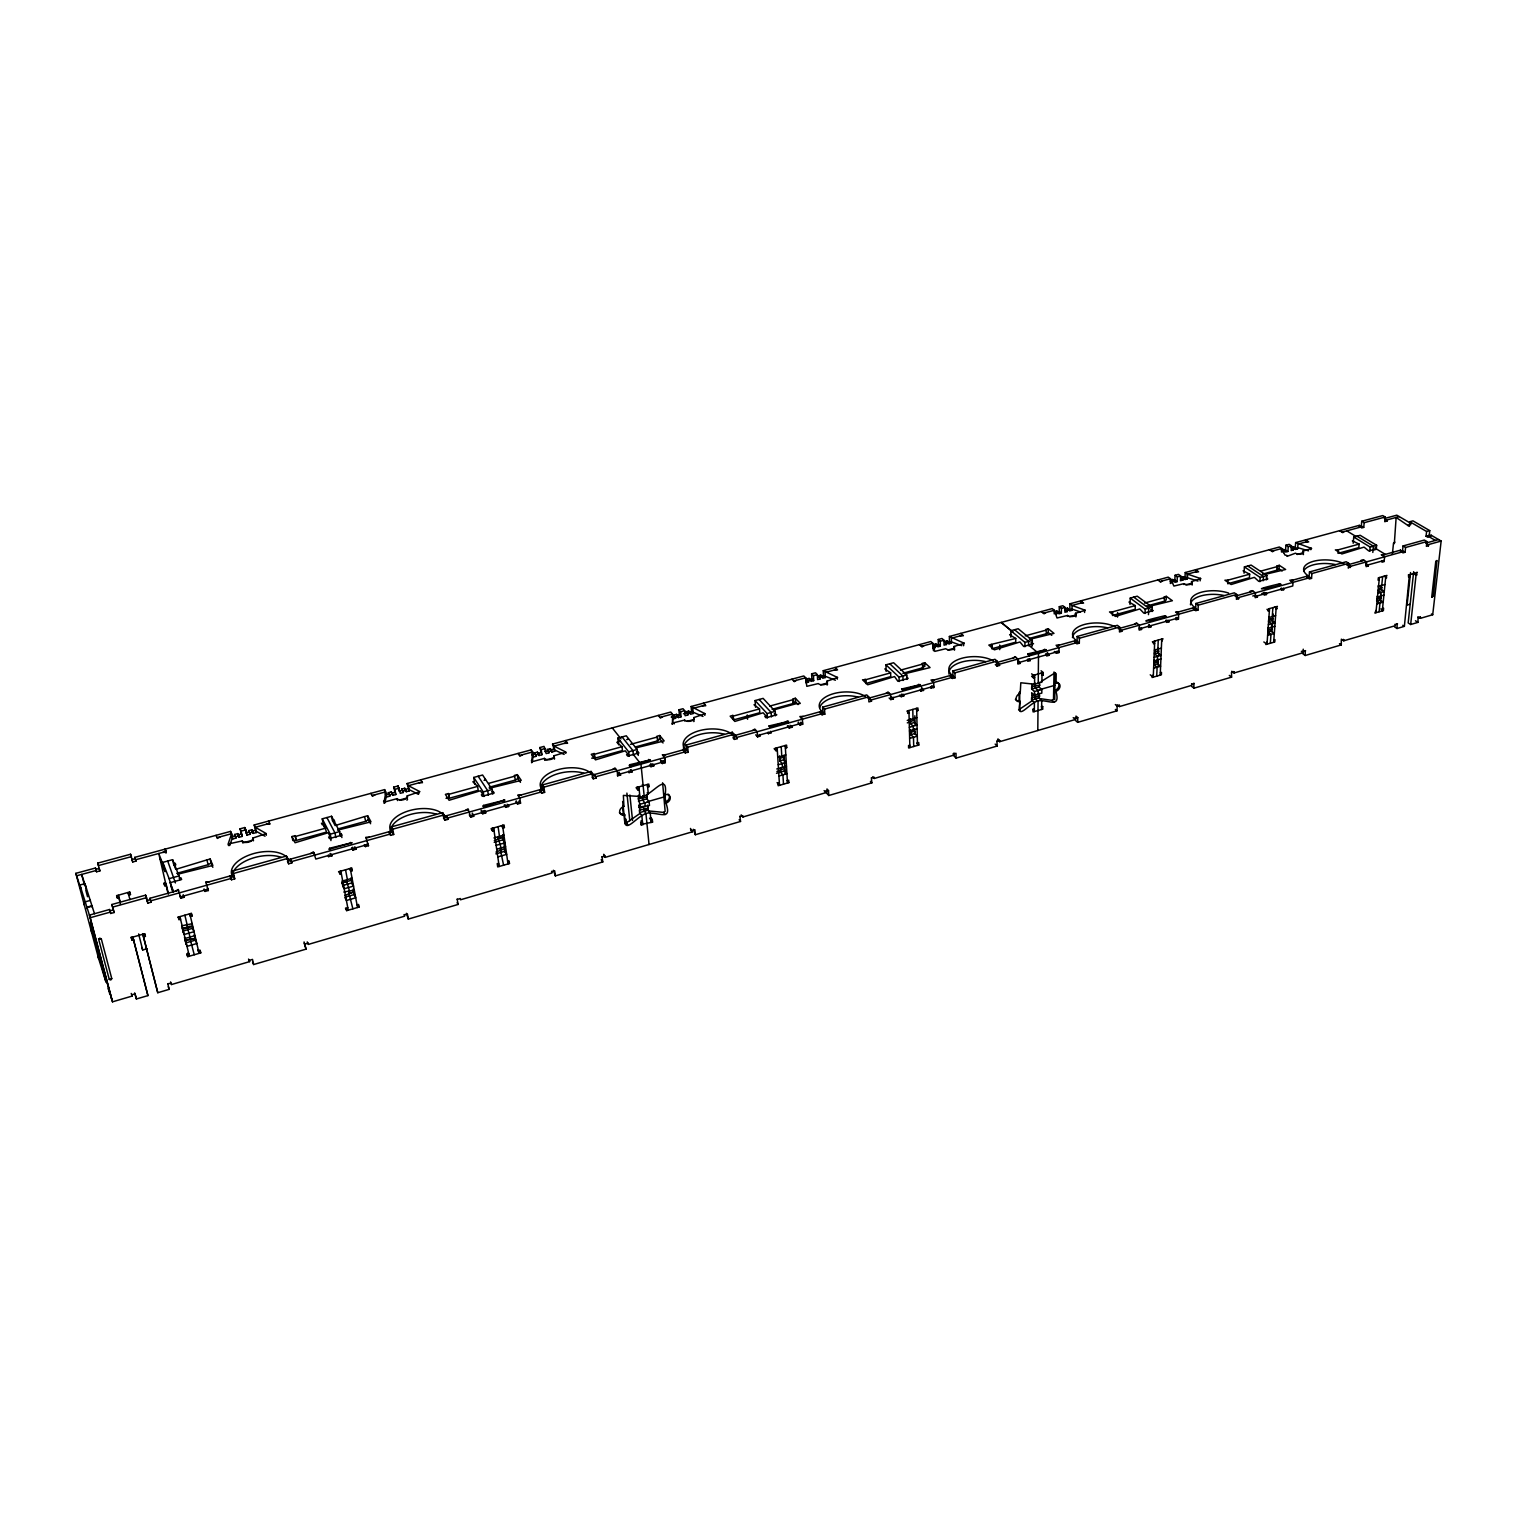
<?xml version="1.0" encoding="UTF-8"?>
<svg xmlns="http://www.w3.org/2000/svg" width="1517" height="1517" viewBox="0 0 1517 1517"><rect width="100%" height="100%" fill="white"/><g stroke="black" fill="none" stroke-linecap="round" stroke-linejoin="round"><path stroke-width="1.5" d="M1010.853 637.197L1010.872 630.731L1018.191 628.74L1032.318 640.383L1032.281 644.706M1010.853 634.409L1009.639 634.732L1015.745 638.467L1015.745 642.165L992.023 648.707L991.322 644.403L988.837 645.085L994.393 649.826L1019.974 641.975L1023.691 646.451L1033.513 643.739L1030.858 642.886M1018.21 660.293L1020.353 663.365L1017.869 664.048L1017.888 659.061L1015.044 656.652L1013.261 657.942M1020.164 701.537L1019.121 700.607L1019.14 692.473L1020.201 693.402A4.722 3.527 -48.4 0 0 1016.087 698.635A4.722 3.527 -48.4 0 0 1020.164 701.537C1016.352 720.803 1025.947 707.301 1034.404 702.504C1043.544 695.62 1061.653 711.852 1055.946 691.278A4.684 3.47 -49.2 0 0 1060.042 686.063A4.684 3.47 -49.2 0 0 1056.06 683.162L1054.979 682.271A4.684 3.47 -49.2 0 1 1058.961 685.153A4.684 3.47 -49.2 0 1 1054.865 690.368L1055.946 691.278M1019.671 710.62L1019.746 691.999M1024.923 646.754L1024.942 642.412L1010.872 630.731M1029.721 658.89L1030.252 660.597L1027.786 661.279L1027.426 659.743M1028.602 645.73L1028.64 641.388L1014.532 629.726M1029.209 655.951L1027.824 653.941L1029.209 654.718L1046.161 649.617L1028.128 653.808M1034.329 711.606L1034.404 702.504L1031.579 700.058L1031.598 697.63L1039.6 696.132L1038.917 693.098M1032.3 698.237L1031.636 692.757L1034.48 695.222L1034.499 691.543L1031.655 689.097L1031.674 686.651L1039.714 685.172L1039.031 682.138M1032.053 646.261L1032.091 642.563M1032.394 687.258L1031.693 684.224M1042.501 706.391L1042.843 709.122L1033.115 711.928L1032.774 709.197M1032.489 675.634L1034.632 677.454L1033.399 677.796L1033.418 675.33L1031.636 673.813M1020.201 693.402L1020.808 682.764L1034.575 684.224L1034.651 675.008M1039.6 696.132L1035.239 696.568L1035.22 698.996L1038.064 701.461L1037.799 730.53M1038.14 694.16L1038.178 690.5L1035.315 688.054L1035.352 683.181M1038.235 683.181L1038.519 653.315L1028.602 645.085M1041.629 709.482L1041.724 700.399L1038.861 697.953L1038.898 695.526M1032.318 695.81L1041.8 693.117L1041.838 689.458L1038.974 687.011L1039.714 685.172M1042.008 672.941L1041.914 682.138L1032.413 684.831M1041.629 675.065L1043.203 675.027L1043.222 672.562L1041.079 670.761M1029.455 638.392L1046.502 633.689L1045.839 629.422L1048.247 628.759L1053.974 633.385L1029.455 639.378M1047.337 652.575L1049.138 655.306L1046.673 655.989L1045.611 653.865M1051.774 635.339L1048.209 632.456L1048.247 628.759M1054.258 613.93L1054.296 610.27L1052.191 608.601L949.377 636.476L949.452 641.388L951.443 643.151L948.978 643.815L946.968 640.838L944.503 641.501L946.513 644.497L944.048 645.161L943.972 640.25L941.981 638.486L938.264 639.491L938.359 644.422L940.331 646.166L937.866 646.849L935.856 643.853L933.391 644.535L935.382 647.531L932.898 648.195L932.803 643.265L930.831 641.52L823.257 670.685L823.484 675.672L825.343 677.511L822.764 678.213L820.849 675.122L818.27 675.823L820.166 678.914L817.587 679.616L817.341 674.629L815.501 672.789L811.614 673.851L811.879 678.82L813.7 680.678L811.102 681.38L809.206 678.289L806.627 678.99L808.523 682.1L805.925 682.802L805.641 677.796L803.82 675.956L691.126 706.505L691.562 711.568L693.231 713.502L690.538 714.242L688.737 711.037L686.044 711.776L687.827 714.981L685.115 715.721L684.679 710.658L682.991 708.723L678.914 709.823L679.369 714.867L681.038 716.82L678.327 717.56L676.544 714.355L673.832 715.095L675.596 718.299L672.884 719.058L672.41 713.995L670.761 712.042L552.548 744.088L554.691 751.256L551.847 752.034L550.197 748.696L547.353 749.474L549.002 752.792L546.158 753.57L544.034 746.402L539.749 747.559L541.891 754.745L539.047 755.523L537.397 752.167L534.534 752.944L536.184 756.3L533.32 757.078L531.178 749.872L407.087 783.53L409.249 790.888L406.253 791.703L404.755 788.233L401.777 789.049L403.275 792.519L400.279 793.315L398.118 785.958L393.643 787.171L395.804 794.548L392.808 795.363L391.31 791.893L388.314 792.708L389.793 796.178L386.797 796.994L384.635 789.617L254.173 824.983L256.354 832.549L253.225 833.402L251.879 829.78L248.731 830.633L250.077 834.255L246.93 835.108L244.749 827.542L240.027 828.832L242.208 836.398L239.06 837.251L237.733 833.629L234.585 834.483L235.912 838.124L232.746 838.977L230.565 831.392L134.804 857.352L135.127 858.679L131.865 859.57L132.756 861.959L136.018 861.068L135.696 859.741L166.017 851.511L165.106 849.141L166.036 853.123M1054.031 671.955L1053.5 699.394L1051.945 700.361L1039.581 698.56M1054.732 699.697L1055.111 672.865L1056.192 673.757L1056.06 683.162M1071.969 610.308L1069.845 608.639L1069.921 603.804L1072.064 605.454L1071.969 610.308L1069.618 610.953L1067.513 608.07L1065.143 608.715L1067.247 611.598L1064.896 612.242L1064.972 607.388L1062.848 605.719L1059.302 606.686L1061.426 608.355L1061.35 613.209L1058.98 613.854L1056.875 610.972L1054.505 611.616L1056.609 614.499L1054.486 612.811M1056.875 610.972L1056.856 612.185L1059.226 611.541L1061.35 613.209M1059.264 645.142L1056.097 645.237L1058.999 647.607L1058.923 652.575L1056.477 653.258L1056.135 651.722M1059.226 611.541L1059.302 606.686M1067.513 616.376L1067.532 615.466A4.627 2.162 0.6 0 0 1073.884 616.243A4.627 2.162 0.6 0 0 1075.458 613.304L1085.243 610.289L1072.064 605.454L1082.854 602.533M1067.494 609.284L1067.513 608.07M1075.041 642.374L1074.7 640.857L1076.88 643.853L1079.308 643.17L1079.402 638.221L1077.184 636.457L1117.365 625.307L1119.622 627.033L1119.47 631.963L1121.859 631.3L1119.641 628.341M1075.875 616.907A4.627 2.162 0.6 0 0 1075.42 615.125L1075.458 613.304M997.598 739.803L999.665 741.699L1075.382 719.494L1075.041 718.015M1075.591 717.351L1075.534 720.518L1077.677 722.357L1117.024 710.809L1117.157 706.069L1115.336 704.571M1079.308 643.17L1077.089 641.407L1077.184 636.457M1077.677 722.357L1077.772 717.617L1075.97 716.081M1084.598 612.47L1084.655 609.72M1150.569 609.796L1153.261 610.592L1143.875 613.19L1139.798 608.943L1115.412 616.433L1109.515 611.939L1112.606 611.844L1112.511 615.504L1135.19 609.265L1135.304 605.605L1128.951 602.059M1117.517 617.097L1117.669 612.527M1191.547 683.883L1191.869 685.343L1119.47 706.581L1119.148 705.083M1130.032 604.468L1130.241 598.096L1137.238 596.181L1152.237 607.255L1152.067 611.522M1141.239 627.943L1141.561 629.441L1139.191 630.105L1139.381 625.194L1136.347 622.899L1134.735 624.132M1145.032 613.475L1145.183 609.189L1130.241 598.096M1148.464 614.632L1148.71 608.222L1133.73 597.148M1149.146 624.776L1151.024 626.805L1148.672 627.469L1148.331 625.952M1154.721 641.046L1153.261 677.151L1150.246 674.8M1156.731 676.146L1157.111 667.177L1154.096 664.844L1154.19 662.436L1158.438 662.019L1154.19 662.436M1157.414 659.971L1157.566 656.349L1154.532 654.036L1154.646 651.627L1158.893 651.21L1158.135 650.641L1158.04 653.031L1161.055 655.363L1154.058 657.354M1154.949 663.024L1154.285 660.047M1155.385 652.215L1154.74 649.238M1157.869 649.124L1158.248 640.06M1153.622 668.182L1160.6 666.172L1157.585 663.839L1157.68 661.45M1158.248 666.532L1157.774 659.042M1158.723 655.382L1158.229 648.233M1160.221 675.122L1161.757 639.055M1146.662 606.098L1164.601 601.149L1163.994 596.958L1166.308 596.333L1172.376 600.713L1149.052 606.383M1166.308 596.333L1166.156 599.973L1164.601 601.149M1165.758 617.116L1164.639 615.807C1117.346 626.919 1175.694 617.021 1164.639 615.807M1168.735 620.244L1169.057 621.761L1166.725 622.406L1165.625 620.339M1170.328 582.319L1170.498 578.717L1168.261 577.143L1069.921 603.804M1177.078 581.656L1174.822 582.281L1174.879 581.087L1172.603 581.694L1170.366 580.12L1172.641 579.494L1172.584 580.689L1174.841 580.082L1177.078 581.656L1177.306 576.877L1175.068 575.284L1174.841 580.082M672.467 724.102L672.771 717.788M1170.29 583.514L1172.603 581.694M1178.671 611.901L1175.58 611.996L1178.652 614.233L1178.425 619.145L1176.092 619.789L1175.77 618.291M1180.548 577.351L1182.748 580.12L1180.548 577.351L1182.805 576.725L1185.005 579.513L1187.261 578.887L1187.489 574.109L1185.232 572.535L1185.005 577.313L1187.261 578.887M1175.068 575.284L1178.462 574.374L1180.7 575.948L1180.473 580.746L1182.748 580.12M1185.005 579.513L1182.805 576.725M1183.943 584.538L1184 583.647A4.551 2.048 2 0 0 1190.314 584.386A4.551 2.048 2 0 0 1191.566 581.58L1200.914 578.679L1187.489 574.109L1187.318 577.693L1197.956 581.087M1192.097 585.069A4.551 2.048 2 0 0 1191.49 583.381L1191.566 581.58M1195.927 603.482L1198.278 605.15L1198.013 610.043L1195.68 608.374L1195.927 603.482L1234.345 592.825L1236.715 594.455L1236.412 599.329L1238.706 598.703L1236.393 595.84M1198.013 610.043L1195.699 610.706L1193.424 607.805L1193.367 609.019L1195.68 608.374M1231.501 672.183L1231.595 677.132L1193.955 688.187L1193.822 683.219M1200.137 580.859L1200.288 578.167M1266.164 577.844L1267.757 578.906L1258.788 581.39L1254.369 577.351L1231.121 584.519L1224.902 580.234L1227.936 580.139L1227.727 583.761L1249.42 577.768L1249.667 574.185L1243.087 570.809M1303.046 651.21L1303.35 652.651L1234.061 672.979L1233.738 671.519M1244.016 573.179L1244.414 566.903L1251.108 565.082L1266.885 575.588L1266.6 579.816M1257.1 595.555L1257.422 597.034L1255.166 597.679L1255.488 592.825L1252.302 590.644L1250.027 591.27L1250.823 591.82M1259.869 581.675L1260.153 577.446L1244.414 566.903M1263.225 580.746L1263.528 576.517L1247.77 565.993M1264.192 592.445L1266.562 593.299L1266.467 594.512L1264.211 595.138L1263.908 593.659M1270.336 643.246L1270.981 634.409L1267.814 632.191L1267.965 629.82L1272.099 629.422L1271.303 628.872L1271.151 631.224L1274.318 633.442L1267.624 635.358M1271.493 627.298L1271.739 623.734L1268.572 621.515L1268.724 619.145L1272.877 618.746L1268.724 619.145M1269.539 608.601L1266.998 644.213L1263.851 641.975M1268.762 630.37L1268.136 627.45M1269.52 619.695L1268.895 616.774M1268.383 624.682L1275.095 622.766L1271.91 620.567L1272.08 618.196M1272.251 616.604L1272.896 607.653M1271.948 631.66L1273.218 614.044M1277.049 565.917L1277.579 570.013L1277.049 565.917L1279.267 565.31L1285.62 569.482L1265.387 574.317M1273.673 642.298L1276.252 606.686M1282.187 570.98L1279.002 568.894L1279.267 565.31M1276.081 609.094L1277.371 606.383L1268.402 608.905L1268.231 611.313L1269.369 610.991L1266.96 609.341M1281.467 552.055L1281.732 548.509L1279.381 547.011L1185.232 572.535M1280.595 585.126L1279.419 583.855C1233.947 594.512 1290.512 584.955 1279.419 583.855M1283.553 552.643L1281.296 549.95L1283.477 549.363L1285.733 552.055L1287.895 551.467L1288.255 546.746L1285.904 545.229L1285.563 549.95L1287.895 551.467M1283.42 588.198L1283.723 589.677L1281.486 590.303L1280.974 588.691M1286.985 556.379L1295.461 553.193A4.494 1.953 3.1 0 0 1301.738 553.895A4.494 1.953 3.1 0 0 1302.724 551.202L1311.617 548.452L1295.651 542.593L1295.29 547.315L1297.642 548.813L1298.002 544.091L1307.901 541.398M1291.062 547.315L1293.318 549.988L1291.062 547.315L1293.224 546.727L1295.48 549.401L1297.642 548.813M1285.904 545.229L1289.166 544.356L1291.517 545.855L1291.157 550.576L1293.318 549.988M1295.48 549.401L1293.224 546.727M1255.242 596.465L1292.768 585.96L1293.053 582.338L1289.81 580.215L1292.863 580.12M1303.331 554.615A4.494 1.953 3.1 0 0 1302.572 552.984L1302.724 551.202M1310.821 549.723L1310.953 547.94M1303.236 649.181L1302.856 653.808L1305.246 655.496L1341.293 644.896L1341.312 640.003M1309.474 571.966L1311.921 573.54L1311.541 578.375L1309.095 576.782L1309.474 571.966L1346.224 561.745L1348.708 563.319L1348.272 568.117L1350.566 566.315L1348.082 564.741L1350.471 567.51M1311.541 578.375L1309.304 579.001L1306.971 576.195L1306.877 577.389L1309.095 576.782M1305.246 655.496L1305.227 650.584M1385.324 554.388L1376.279 548.87L1368.77 550.955L1364.048 547.106L1341.862 553.952L1335.358 549.894L1338.335 549.799L1338.013 553.364L1358.796 547.637L1359.137 544.091L1352.349 540.886L1353.429 540.583M1395.014 624.283L1395.299 625.687L1343.759 640.8L1343.455 639.378M1353.183 543.238L1353.752 537.037L1360.161 535.292L1376.64 545.305L1376.222 549.457M1295.651 542.593L1359.327 525.337L1359.213 526.494L1361.318 525.925L1363.745 527.385L1364.181 522.701L1361.754 521.241L1361.318 525.925M1359.327 525.337L1361.64 527.954L1363.745 527.385M1365.888 563.281L1368.277 566.031L1366.115 566.637L1366.57 561.859L1363.233 559.773L1361.052 560.38L1361.887 560.911M1369.775 551.24L1370.173 547.068L1353.752 537.037M1372.809 552.435L1373.416 546.177L1356.957 536.165M1384.49 518.511L1386.822 521.108L1384.49 518.511L1396.797 515.173L1410.924 523.422M1379.105 611.768L1379.977 603.026L1376.678 600.922L1376.905 598.589L1380.925 598.191L1380.11 597.679L1379.863 599.992L1383.182 602.116L1376.772 603.956M1361.754 521.241L1382.745 515.571L1385.192 517.013L1384.718 521.677L1386.822 521.108M1375.919 612.697L1379.408 577.541M1377.739 599.12L1377.133 596.257M1377.834 593.412L1384.244 591.573L1380.925 589.487L1381.153 587.136L1381.987 587.667L1378.782 588.577L1378.194 585.714M1384.244 554.672L1381.266 554.767L1384.604 556.815L1384.13 561.593L1381.987 562.2L1381.684 560.74M1380.679 596.029L1381.039 592.502L1377.72 590.397L1380.925 589.487M1381.74 585.467L1382.632 576.631M1380.527 602.249L1381.228 595.233M1381.703 590.549L1381.399 584.803M1382.309 610.839L1385.855 575.72M1376.147 610.365L1374.838 613.001L1383.371 610.536L1383.599 608.222L1382.537 608.526M1385.609 578.072L1386.917 575.417L1378.327 577.844L1378.1 580.215L1379.162 579.911M1392.397 554.008L1393.516 543.124L1394.9 542.157M1394.332 543.617L1396.133 517.449L1409.331 526.418L1409.824 521.715L1412.972 520.862L1429.754 530.628L1429.223 535.349L1430.929 536.335L1431.062 535.16L1427.762 537.227L1426.075 536.222L1426.606 531.5L1409.824 521.715M1382.101 555.279L1400.532 550.14L1400.4 551.335L1402.542 550.747L1405.083 552.264L1405.576 547.504L1403.035 545.968L1402.542 550.747M1405.083 552.264L1402.941 552.871L1400.532 550.14M1409.255 576.707L1404.382 626.35L1397.043 628.512L1397.119 623.658M1409.691 576.953L1408.629 577.256L1408.459 574.659M1410.563 572.554L1407.074 605.093L1410.146 604.202M1413.673 571.662L1408.174 622.918L1410.658 624.511L1417.959 622.368L1418.054 617.533M1410.658 624.511L1416.044 575.152L1413.503 573.616M1416.044 575.152L1416.935 572.25M1426.075 543.029L1428.502 545.722L1426.075 543.029L1438.571 539.559M1428.502 545.722L1426.378 546.329L1426.909 541.569L1424.349 540.052L1403.035 545.968M1431.062 535.16L1441.15 541.057L1432.712 614.726L1420.424 618.329L1420.14 616.926M1431.783 596.522L1435.746 561.612L1436.921 560.494L1433.337 596.067L1431.934 597.072L1433.337 596.067M531.595 762.729L532.676 751.939L531.178 749.872M532.183 762.444L533.169 755.788M384.692 803.195L386.588 795.704M383.877 803.1L385.925 791.798L372.082 795.553M229.674 845.576L232.48 837.649M650.717 763.734L650.945 766.692L653.789 765.895L653.372 764.265M352.721 847.169L352.854 850.089L355.983 849.217L355.528 847.491M1032.281 700.664L1018.571 709.899M625.649 823.39L640.155 813.34M619.429 812.619A5.082 4.058 -36.5 0 0 623.999 813.87L624.814 814.951C622.444 840.702 639.036 810.855 650.224 813.074C661.602 813.586 671.614 819.901 666.02 803.138L664.37 793.619L665.223 794.699A5.044 4.001 -38 0 1 670.267 797.582A5.044 4.001 -38 0 1 666.02 803.138M1055.092 672.846L1041.193 681.512M383.536 801.147L385.527 801.791L397.17 798.625A5.291 2.712 -9.5 0 0 403.636 799.687A5.291 2.712 -9.5 0 0 407.22 795.875L419.868 791.646L408.395 785.692L407.087 783.53M901.629 689.021L902.634 689.97L920.44 684.622L901.629 689.021L902.634 689.97M769.005 725.941L769.934 726.946L788.631 721.333L769.005 725.941L769.934 726.946M629.802 764.701L629.157 765.516L630.636 765.744L650.319 759.865L629.802 764.701L630.769 767.052M483.544 805.413L482.766 806.285L484.264 806.532L504.952 800.104L483.544 805.413L484.34 807.025M505.142 804.75L505.673 807.328L508.65 806.494L508.233 804.825M329.625 848.25L328.942 849.368L352.096 842.675L329.625 848.25L330.346 849.937M147.926 995.607L132.813 937.089L147.926 995.607L136.416 998.982L135.07 993.825L131.77 994.792L132.112 996.081L112.505 1001.827L90.261 923.038L105.981 982.106L97.809 955.975M167.761 983.756L171.193 983.244L171.497 984.533L249.622 961.626L249.148 959.92M249.338 960.356L252.505 959.408L253.642 964.547L306.074 949.13L304.064 941.943M305.031 944.029L308.16 943.119L308.406 944.389L404.622 916.173L404.186 914.504M404.413 914.903L407.428 914.03L408.301 919.093L458.134 904.435L457.11 899.012M457.338 899.391L460.315 898.538L460.504 899.79L551.998 872.958L551.581 871.327M551.828 871.706L554.71 870.872L555.355 875.878L602.78 861.94L601.946 856.593M602.211 856.953L605.036 856.119L605.169 857.37L692.283 831.828L690.463 828.434M692.169 830.595L694.919 829.799L695.336 834.729L740.524 821.456L739.86 816.184M740.163 816.544L742.856 815.748L742.932 816.98L825.969 792.633L825.608 791.078M825.912 791.419L828.529 790.641L828.756 795.515L871.858 782.848L871.365 777.671M871.687 777.993L874.247 777.254L874.285 778.468L953.529 755.219L953.188 753.702M953.51 754.025L956.013 753.285L956.07 758.102L997.219 746.004L996.878 740.903M997.219 741.225L999.665 740.505L999.665 741.699M1075.401 718.318L1077.772 717.617M1117.157 706.069L1119.508 705.386M1191.926 684.167L1194.201 683.503M1231.88 672.467L1234.136 671.803M1303.444 651.495L1305.625 650.85M1341.711 640.288L1343.872 639.662M1395.431 624.549L1397.536 623.923M1418.471 617.798L1420.557 617.191M157.768 992.725L142.826 934.244L157.768 992.725L169.202 989.349L167.913 984.192M188.734 953.567L187.103 954.041L187.729 956.658L200.756 952.885L200.149 950.268L198.518 950.742M347.753 907.602L346.217 908.057L346.691 910.636L359.074 907.052L358.581 904.473L357.045 904.928M498.828 863.95L497.348 864.368L497.709 866.909L509.465 863.514L509.105 860.973L507.645 861.391M650.907 819.995L652.31 819.578L652.557 822.1L640.838 824.565M779.34 782.867L778.012 783.246L778.164 785.73L788.84 782.639L788.688 780.174L787.361 780.553M909.821 745.15L908.55 745.53L908.607 747.976L918.79 745.018L918.733 742.572L917.463 742.951M1033.134 709.501L1034.006 708.856M1042.862 706.694L1041.288 706.732M1153.356 674.762L1152.086 677.492L1161.377 674.8L1161.491 672.41L1160.315 672.752M1267.169 641.862L1265.899 644.535L1274.773 641.975L1274.963 639.624L1273.844 639.927M109.262 979.375L111.765 978.636L101.279 938.814L99.743 938.17L98.738 939.535L109.262 979.375L110.779 980.001L111.765 978.636M185.7 942.948L195.484 940.123L196.812 943.536L187.027 946.361L185.074 940.312L195.2 938.359L185.074 940.312M354.049 894.594L344.776 897.268L346.407 900.491L355.718 897.799L353.575 892.015L348.929 893.342L352.892 908.835M495.869 853.862L504.706 851.321L506.659 854.374L497.804 856.915M647.512 805.148L648.309 808.39L639.359 810.097L639.605 812.619L648.006 810.211L650.224 813.074L651.153 822.517M776.495 773.272L784.498 770.977L786.944 773.708L778.923 776.021M914.637 733.602L914.58 731.156L910.75 732.237L910.826 734.702L914.637 733.602L917.292 736.181L909.65 738.4M1031.579 700.058L1038.861 697.953M1154.096 664.844L1157.585 663.839M1267.814 632.191L1271.151 631.224M1376.678 600.922L1379.863 599.992M342.558 885.568L351.868 882.913L353.518 886.099L344.188 888.772L342.046 882.951L345.174 882.079M494.201 842.314L503.056 839.792L505.009 842.826L496.135 845.348M638.448 801.223L646.868 798.814L649.086 801.678L649.466 805.489L639.093 807.556L638.828 805.034L641.027 807.916L638.183 798.682L647.171 796.994L646.925 794.472M783.815 759.752L783.663 757.248L779.643 758.386L779.795 760.889L783.815 759.752L786.261 762.444L778.221 764.758M910.409 718.679L910.541 723.609L914.372 722.509L917.027 725.088L909.366 727.288M1031.655 689.097L1038.974 687.011M1154.532 654.036L1158.04 653.031M1268.572 621.515L1271.91 620.567M647.19 801.772L665.299 796.596M1039.373 689.742L1054.941 685.286M640.648 804.086L649.086 801.678M1034.499 691.543L1041.838 689.458M639.093 807.556L643.303 806.361L644.099 809.604M141.821 947.499L142.693 949.983L147.149 948.713M184.79 938.549L194.953 935.648M354.257 890.024L343.79 892.072M496.704 849.217L505.559 846.695M776.78 768.967L786.489 766.218M909.46 731.004L917.121 728.805M1153.906 660.976L1160.903 658.966M1268.136 628.266L1274.83 626.35M1377.474 596.94L1383.883 595.1M648.309 808.39L643.549 808.883L646.014 814.288L649.048 844.514M344.681 895.466L353.575 892.015M495.983 852.061L504.346 848.78L504.706 851.321M776.932 771.47L784.346 768.493L784.498 770.977M143.736 936.823L145.404 936.349L144.741 933.695L131.145 937.563L132.055 940.142L133.724 939.668M1408.876 574.905L1417.352 572.516M192.147 923.758L181.623 925.825M352.058 878.286L341.97 881.168L343.107 887.142M493.954 837.934L503.928 835.09M637.917 796.16L638.467 796.861C649.75 799.781 668.276 768.474 665.223 794.699M777.747 757.23L785.806 754.935M907.242 720.404L916.856 717.674M1154.361 650.129L1161.377 648.138M1268.895 617.552L1275.607 615.637M1378.536 586.377L1384.964 584.557M182.249 928.461L185.529 927.513M187.16 927.058L190.44 926.128M501.141 847.946L498.278 838.484L502.696 837.232L494.314 840.513M182.571 929.295L192.412 926.508M907.299 722.869L914.296 720.044L914.372 722.509M101.279 938.814L98.529 938.89M177.925 917.197L191.445 913.329L192.071 916.003L190.44 916.458L189.435 913.936M338.538 871.782L351.792 868.008L352.285 870.644L350.711 871.08L349.479 868.691M647.361 786.659L649.048 786.621L648.783 784.061L636.078 787.683L637.728 789.826L639.15 789.428L637.197 786.906M1033.418 675.33L1043.222 672.562M1435.746 561.612L1436.675 560.778M501.444 825.741L502.923 827.998L504.402 827.561L504.042 824.983L491.072 828.68L492.513 830.937L494.011 830.52L492.551 828.263M775.964 750.687L777.311 750.308L775.471 748.279L774.125 748.658L775.964 750.687L775.813 748.146L786.583 745.112L786.735 747.634L785.389 748.014M916.685 710.847L917.975 710.468L917.918 707.984L907.64 710.885L907.697 713.388L908.986 713.028L906.995 711.094M1161.662 641.482L1162.932 638.733L1153.546 641.388L1153.451 643.815L1154.627 643.473L1152.351 641.748M179.84 895.694L180.826 898.216L184.145 897.287L183.671 895.523M204.036 888.943L205.06 891.427L208.36 890.517L205.743 881.813L209.384 881.718M328.506 856.441L331.882 855.948L330.08 853.502M364.308 844.628L365.369 846.581L368.498 845.709L365.825 837.289L369.371 837.194M469.284 814.857L470.725 817.113L473.721 816.279L472.337 813.074M485.743 812.903L484.302 810.666L481.306 811.5L482.747 813.757L485.743 812.903L484.833 810.476M516.083 801.791L517.562 804.01L520.54 803.176L519.819 797.942L517.828 794.984L521.279 794.908M617.438 775.642L620.567 775.187L619.069 772.115M628.872 772.437L632.001 772.001L631.034 769.631M665.091 762.748L663.384 760.643L660.578 761.439L662.265 763.525L665.091 762.748L664.598 757.571L662.341 754.783L665.716 754.689M755.731 734.854L757.552 736.864L760.282 736.105L759.903 734.493M768.152 733.488L771.167 733.071L770.636 731.289M787.361 726.017L789.219 728.008L791.912 727.269L791.533 725.657M798.113 723.021L799.99 724.993L802.683 724.254L802.398 719.153L800.521 717.162L821.702 711.283A25.751 12.989 -2.5 0 1 831.468 694.312A25.751 12.989 -2.5 0 1 865.297 696.341M889.133 698.01L890.801 699.602L893.399 698.882L893.02 697.289M899.524 695.108L901.174 696.701L903.772 695.962L903.241 694.236M920.648 690.842L923.55 690.444L921.502 687.296M930.907 687.96L933.808 687.561L933.713 682.536L931.002 680.033L934.244 679.957M146.542 897.666L145.594 895.144L111.86 904.511L112.732 907.071L146.542 897.666L147.87 903.089L151.226 902.16L149.955 898.273L178.57 890.308M287.566 858.451L286.41 856.043L232.48 871.005L233.561 873.47L287.566 858.451L288.647 863.799L291.852 862.908L290.43 859.172L291.852 862.908M444.026 814.932L442.642 812.657L391.462 826.86L392.77 829.173L444.026 814.932L444.86 820.223L447.913 819.37L446.301 815.767L447.913 819.37M592.673 773.594L591.061 771.432L542.422 784.953L543.958 787.133L592.673 773.594L593.261 778.809L596.162 777.993L594.399 774.542L596.162 777.993M734.057 734.266L732.256 732.237L685.968 745.094L687.694 747.16L734.057 734.266L734.437 739.405L737.186 738.646L735.309 735.328L737.186 738.646M868.71 696.815L866.738 694.9L822.631 707.15L824.546 709.103L868.71 696.815L868.881 701.897L871.517 701.157L869.506 697.972L871.517 701.157M997.086 661.109L994.962 659.288L952.885 670.969L954.952 672.827L997.086 661.109L997.086 666.115L999.589 665.413L997.484 662.341L999.589 665.413M1079.402 638.221L1119.622 627.033M1198.278 605.15L1236.715 594.455M1311.921 573.54L1348.708 563.319M1405.576 547.504L1426.909 541.569M112.732 907.071L114.135 912.513L110.741 913.462L109.508 909.517L89.389 915.13L111.651 999.153M206.084 882.647L232.025 875.423A29.487 15.322 -12.1 0 1 253.87 853.521A29.487 15.322 -12.1 0 1 288.552 859.684L313.791 852.668L315.783 859.058L368.252 844.381M366.261 838.067L390.855 831.202A28.254 14.791 -9.6 0 1 409.874 810.495A28.254 14.791 -9.6 0 1 444.538 816.279L468.488 809.604M518.321 795.723L541.702 789.219A27.249 14.203 -7 0 1 555.867 770.314A27.249 14.203 -7 0 1 590.606 772.855M592.711 775.016L615.504 768.683M662.91 755.485L685.134 749.284A26.415 13.596 -4.6 0 1 696.929 731.422A26.415 13.596 -4.6 0 1 731.194 733.602M733.697 735.783L755.39 729.734M867.971 698.389L888.659 692.643M931.685 680.659L951.88 675.046A25.201 12.364 -0.6 0 1 959.787 658.909A25.201 12.364 -0.6 0 1 993.199 660.805M996.024 662.758L1015.745 657.259M1056.818 645.825L1076.103 640.458A24.765 11.738 1 0 1 1082.455 625.08A24.765 11.738 1 0 1 1115.526 626.995M1118.257 628.721L1137.105 623.487M1176.339 612.546L1194.77 607.426A24.386 11.15 2.4 0 1 1197.804 593.45A24.386 11.15 2.4 0 1 1228.599 593.071M1235.066 596.2L1253.099 591.194M1290.626 580.746L1308.261 575.834A24.082 10.562 3.5 0 1 1311.598 561.878A24.082 10.562 3.5 0 1 1343.872 563.528M1346.812 565.101L1364.067 560.304M109.508 909.517L109.869 910.883L113.263 909.935L114.135 912.513M145.594 895.144L146.94 900.548L150.297 899.619L151.226 902.16M230.413 877.3L233.675 876.39L234.737 878.855L231.475 879.765L230.11 875.954L231.475 879.765M290.695 860.499L287.49 861.391L288.647 863.799M389.281 833.042L392.372 832.169L393.699 834.502L390.59 835.355L389.054 831.714L390.59 835.355M446.51 817.094L443.476 817.947L444.86 820.223M544.622 792.367L543.086 790.186L540.147 791.002L539.995 789.693L541.683 793.201L544.622 792.367L543.958 787.133M685.343 753.115L683.503 749.739L683.617 751.029L686.424 750.251L688.149 752.318L685.058 752.754M822.119 714.943L820.147 711.701L820.223 712.971L822.878 712.232L824.793 714.204L821.797 714.621M952.486 678.573L950.4 675.444L950.419 676.696L952.96 675.994L955.027 677.852L952.145 678.251M1074.662 642.089L1077.089 641.407M94.49 913.708L84.914 883.653L79.889 885.018L90.224 917.709L110.381 912.096M150.904 900.795L231.191 878.419M291.586 861.58L390.362 834.028M447.705 818.042L541.512 791.893M596.01 776.685L685.229 751.825M737.091 737.357L822.062 713.673M871.46 699.887L952.467 677.303M999.589 664.162L1076.899 642.62M1121.897 630.067L1195.756 609.474M1238.782 597.489L1309.418 577.787M1350.566 566.315L1403.073 551.676M1428.635 544.546L1441.15 541.057M1252.777 596.029L1255.033 595.404L1257.422 597.034M1261.822 593.507L1264.078 592.882L1266.467 594.512M180.504 896.869L208.038 889.171M470.517 815.805L520.35 801.867M617.571 774.694L664.958 761.458L664.598 757.571M757.476 735.593L802.607 722.983M890.763 698.332L933.789 686.31M1017.869 662.815L1058.942 651.324M1139.248 628.891L1178.481 617.912M1366.229 565.443L1384.263 560.399M179.328 878.324L180.978 877.869L181.642 879.5L170.094 882.704L173.583 891.693M330.953 840.589L330.194 836.607L328.639 837.043L329.436 838.598L341.97 835.127L341.135 833.591L339.58 834.009M491.755 791.95L493.234 791.533L494.201 792.993L482.311 796.292L481.363 794.813L482.842 794.415L480.453 790.755L449.089 800.274L445.41 794.377L448.387 793.562L449.468 798.207L478.177 790.3L477.608 786.394L472.83 781.748M636.457 751.939L638.979 752.925L627.659 756.054L626.559 754.67L627.981 754.271L625.251 750.82L595.498 759.865L591.27 754.309L594.114 753.532L595.081 758.083L622.425 750.555L622.008 746.705L616.85 742.306L620.605 741.282M774.22 713.843L776.799 714.791L766.009 717.769L764.796 716.46L766.142 716.081L763.127 712.8L734.854 721.428L730.151 716.157L732.863 715.417L733.735 719.873L759.77 712.706L759.524 708.894L754.006 704.741M1375.066 547.675L1376.109 547.39L1374.838 549.988M129.988 899.581L127.978 892.584L128.85 895.011L130.462 894.556L129.798 891.939L116.6 895.713L117.454 898.159L119.084 897.704L120.26 902.293M86.753 907.223L91.835 905.801M1426.075 536.222L1429.223 535.349M166.377 885.302L165.467 882.913L163.855 883.349L164.784 885.757L166.377 885.302L168.463 893.949M176.731 873.356L208.151 864.709L206.9 859.911L210.142 859.02L212.854 865.43L177.717 874.228M296.327 840.418L292.8 840.494L292.004 836.531L295.151 835.658L296.327 840.418L326.553 832.075L323.804 824.3L322.249 824.717L321.452 823.2M337.988 828.927L365.692 821.304L364.573 816.601L367.645 815.748L371.001 821.816L337.551 830.159M489.346 788.29L521.241 780.364L517.297 774.637L514.377 775.434L515.401 780.041L489.233 787.247M635.339 746.99L657.847 740.789L656.918 736.276L659.705 735.517L664.162 740.922L635.983 747.862M772.096 709.311L793.543 703.395L792.708 698.977L795.363 698.237L800.293 703.376L797.639 704.116M884.79 668.921L890.631 672.865L890.744 676.62L865.904 683.465L865.752 679.711L862.528 679.787L867.686 684.774L894.556 676.563L897.874 681.266L908.152 678.421L906.825 677.189M902.862 673.283L922.943 667.745L922.203 663.403L924.725 662.701L930.073 667.575L904.473 673.832M295.531 836.436L325.795 828.13M448.861 794.301L477.608 786.394M488.664 783.36L514.87 776.154M594.645 754.214L622.008 746.705M630.446 744.373L657.487 736.959L657.847 740.789M733.451 716.062L759.524 708.894M769.707 706.107L793.315 699.602L793.543 703.395M865.752 679.711L890.631 672.865M900.529 670.135L922.867 664.01L922.943 667.745M991.322 644.403L1015.745 638.467M1025.208 635.87L1046.559 630.01M1112.606 611.844L1135.304 605.605M1144.558 603.064L1164.753 597.508M1227.936 580.139L1249.667 574.185M1260.665 571.15L1277.845 566.429M1338.335 549.799L1359.137 544.091M212.854 867.307L211.034 863.021L208.151 864.709M370.584 823.731L368.347 819.692L365.692 821.304M446.017 798.302L449.468 798.207M520.464 782.355L517.828 778.524L515.401 780.041M591.725 758.178L595.081 758.083M657.297 740.106L660.066 739.348L663.043 742.97M792.917 702.75L795.572 702.03L798.037 704.609M922.279 667.139L924.82 666.437L924.725 662.701M1048.209 632.456L1046.502 633.689M1276.783 569.501L1279.002 568.894M1262.561 574.166L1277.579 570.013M773.348 709.994L797.013 703.471M85.312 901.8L90.394 900.396M179.044 875.916L172.597 859.703L162.793 862.377L169.127 878.646L179.044 875.916L179.916 879.689M339.656 831.581L331.559 816.279L322.249 818.82L330.251 834.179L339.656 831.581L340.529 836.227M492.172 789.466L482.596 775.016L473.74 777.444L483.221 791.931L492.172 789.466L492.816 794.055M637.178 749.474L626.274 735.802L617.836 738.096L628.664 751.806L637.178 749.474L637.633 753.987M775.206 711.34L763.108 698.389L755.087 700.57L767.109 713.559L775.206 711.34L775.49 715.777M906.787 675.008L893.608 662.739L885.947 664.825L899.05 677.132L906.787 675.008L906.901 679.407M1024.942 642.412L1032.318 640.383M1145.183 609.189L1152.237 607.255M1260.153 577.446L1266.885 575.588M1370.173 547.068L1376.64 545.305M1426.606 531.5L1429.754 530.628M254.173 824.983L255.254 827.277L266.271 833.591L252.865 838.048A5.499 2.806 -12 0 1 248.769 842.087A5.499 2.806 -12 0 1 242.303 840.93L228.138 844.002L231.608 833.705L230.565 831.392M564.134 754.404L554.539 749.967L554.065 746.117L565.955 752.129L553.989 755.769A5.101 2.598 -7.1 0 1 550.899 759.391A5.101 2.598 -7.1 0 1 544.432 758.386L533.358 761.401L531.329 760.794M659.895 717.389L672.41 713.995L672.676 722.983L684.622 720.082A4.949 2.484 -4.9 0 0 691.069 721.03A4.949 2.484 -4.9 0 0 693.743 717.598L705.045 713.767L691.126 706.505M823.257 670.685L837.649 677.549L826.936 681.19A4.816 2.389 -2.8 0 1 824.66 684.47A4.816 2.389 -2.8 0 1 818.251 683.579L806.816 686.329L805.641 677.796L793.694 681.057M949.377 636.476L964.319 643.322L954.041 646.47A4.703 2.276 -1 0 1 952.126 649.579A4.703 2.276 -1 0 1 945.755 648.726L934.794 651.381L932.803 643.265L921.388 646.375M1067.532 615.466L1057.027 617.988L1054.296 610.27L1043.393 613.247M1184 583.647L1173.911 586.055L1170.498 578.717L1160.05 581.561M252.865 838.048L253.301 840.02L242.72 842.921L242.303 840.93M399.521 800.028L407.542 797.828M544.679 760.32L554.236 757.704L553.989 755.769M687.068 721.371L693.895 719.494L693.743 717.598M820.507 684.85L827.03 683.086L826.936 681.19M947.841 650.016L954.06 648.328L954.041 646.47M1069.485 616.755L1075.42 615.125M1185.801 584.936L1191.49 583.381M1297.13 554.463L1302.572 552.984M1407.681 525.451L1410.81 524.579M173.545 863.704L175.176 863.268L175.82 864.861L174.19 865.316L175.782 869.355L206.9 859.911M626.673 739.613L628.057 739.234M484.094 780.364L485.573 779.947L484.625 778.524M1364.181 522.701L1385.192 517.013M98.605 958.497L75.85 873.337L95.438 868.027L96.614 871.782L99.913 870.891L97.695 863.135L130.557 854.242L131.429 856.631L98.529 865.543L97.695 863.135M95.438 868.027L95.78 869.374L99.079 868.464L99.913 870.891M76.646 875.783L96.254 870.455M217.045 837.649L231.608 833.705L232.746 838.977M240.027 828.832L241.07 831.126L245.811 829.837L246.93 835.108M269.609 823.371L255.254 827.277L256.354 832.549M393.643 787.171L394.913 789.352L399.407 788.119M422.029 781.976L408.376 785.692L409.249 790.888M519.497 755.504L532.676 751.939L533.32 757.078M539.749 747.559L541.228 749.607L545.513 748.45M552.548 744.088L554.046 746.136L567.055 742.609L565.538 740.561L567.567 743.273L564.229 743.368M678.914 709.823L680.583 711.757L684.679 710.658M705.196 705.083L692.814 708.458L693.231 713.502M811.614 673.851L813.453 675.691L817.341 674.629M836.929 669.319L825.096 672.524L825.343 677.511M938.264 639.491L940.256 641.255L943.972 640.25M962.669 635.168L951.387 638.221L951.443 643.151M1061.426 608.355L1064.972 607.388M1177.306 576.877L1180.7 575.948M1187.489 574.109L1197.823 571.302M1271.739 551.24L1281.732 548.509L1284.937 555.051L1287.042 555.487M1288.255 546.746L1291.517 545.855M1341.976 532.164L1361.735 526.778M1386.936 519.952L1399.262 516.595M231.722 836.663L234.87 835.81M238.017 834.938L241.165 834.085M245.887 832.814L249.016 831.961M252.163 831.107L255.292 830.254M388.542 793.998L385.527 794.813L384.635 789.617M391.538 793.182L394.515 792.367M401.986 790.338L399.009 791.153L398.118 785.958M404.963 789.523L407.94 788.707M531.86 755.011L534.705 754.233M537.568 753.456L540.412 752.679M544.679 751.522L547.523 750.744M550.349 749.967L553.193 749.208M671.216 717.086L673.946 716.346M676.658 715.607L679.369 714.867M683.446 713.767L686.139 713.028M691.562 711.568L688.851 712.288L688.737 711.037M809.282 679.54L811.879 678.82M823.484 675.672L820.906 676.373L820.849 675.122M938.359 644.422L935.875 645.085L935.856 643.853M946.987 642.07L949.452 641.388M1182.748 577.92L1185.005 577.313M1283.382 550.557L1285.563 549.95M1293.129 547.902L1295.29 547.315M234.585 834.483L235.628 836.796L238.776 835.943L239.06 837.251M248.731 830.633L249.793 832.928L252.941 832.075L253.225 833.402M388.314 792.708L389.585 794.889L392.581 794.074L392.808 795.363M401.777 789.049L403.067 791.21L406.044 790.395L406.253 791.703M534.534 752.944L536.013 755.011L538.876 754.233L539.047 755.523M547.353 749.474L548.851 751.522L551.695 750.744L551.847 752.034M673.832 715.095L675.482 717.048L678.213 716.308L678.327 717.56M686.044 711.776L687.713 713.711L690.425 712.971M806.627 678.99L808.447 680.849L811.045 680.128M818.27 675.823L820.109 677.663L822.707 676.961M933.391 644.535L935.363 646.299L937.847 645.616M944.503 641.501L946.494 643.265L948.959 642.582L948.978 643.815M1056.628 613.285L1058.999 612.64M1067.266 610.384L1069.637 609.739M1182.805 578.925L1185.061 578.318M1283.647 551.467L1285.828 550.88M1293.413 548.813L1295.575 548.225M648.555 810.912L663.422 812.391L665.148 811.33L662.607 782.772M638.885 786.887L639.871 796.463L623.373 795.401L623.904 806.475A5.082 4.058 -36.5 0 0 619.638 812.069A5.082 4.058 -36.5 0 0 624.814 814.951M1297.737 547.637L1308.526 550.842M1071.988 609.094L1080.388 611.939M951.424 641.919L961.74 645.673M825.286 676.26L835.393 680.242M693.136 712.232L702.997 716.441M409.04 789.58L418.332 794.282M256.089 831.221L265.02 836.208M1427.895 536.032L1435.423 540.431M1346.755 530.855L1356.103 536.544M1414.565 573.312L1417.087 574.848M1344.1 531.576L1342.773 532.638L1339.568 530.685M1365.774 564.476L1368.277 566.031M1384.168 576.213L1386.69 577.768M1431.46 613.93L1432.712 614.726M1305.53 539.919L1308.697 541.91L1305.758 541.986M1417.921 616.755L1420.424 618.329M1415.456 620.775L1417.959 622.368M1380.887 608.943L1383.371 610.536M1402.732 625.288L1404.382 626.35M1394.578 626.9L1397.043 628.512M1273.92 550.633L1272.516 551.733L1269.407 549.723M1281.315 588.065L1283.723 589.677M1341.331 639.169L1343.759 640.8M1264.401 588.046L1265.614 588.843M1339.473 643.663L1341.293 644.896M1274.811 607.141L1277.2 608.772M1236.317 597.053L1238.706 598.703M1195.548 569.728L1198.582 571.833L1195.567 571.909M1301.358 651.267L1303.35 652.651M1172.641 579.494L1174.879 581.087M1170.328 581.314L1172.546 582.907M1162.325 580.935L1160.789 582.092L1157.831 579.968M1176.111 617.438L1178.425 619.145M1166.763 620.055L1169.057 621.761M1231.728 671.254L1234.061 672.979M1229.282 675.406L1231.595 677.132M1148.938 620.188L1150.076 621.041M1148.748 625.08L1151.024 626.805M1139.286 627.735L1141.561 629.441M1119.603 629.574L1121.859 631.3M1080.711 600.884L1083.574 603.083L1080.502 603.159M1191.679 686.442L1193.955 688.187M1065.124 609.929L1067.247 611.598M1045.763 612.603L1044.094 613.797L1041.288 611.56M1057.102 651.077L1058.923 652.575M1054.296 651.457L1056.477 653.258M1117.271 704.76L1119.47 706.581M1044.568 649.238L1045.649 650.129M1115.374 709.444L1117.024 710.809M1046.958 653.524L1049.138 655.306M1028.109 658.776L1030.252 660.597M1041.041 673.207L1043.203 675.027M1018.21 661.545L1020.353 663.365M1031.617 676.279L1033.399 677.796M1073.221 717.655L1075.382 719.494M1051.945 700.361L1054.106 702.2M1035.258 694.141L1035.239 696.568M960.659 633.423L963.352 635.737L960.204 635.832M995.323 664.598L997.086 666.115M946.968 640.838L948.959 642.582M923.891 645.692L922.052 646.963L919.435 644.611M997.939 738.912L999.665 740.505M931.779 685.684L933.808 687.561M995.152 744.107L997.219 746.004M930.888 686.708L931.248 688.282M918.847 684.243L919.871 686.12M921.521 688.547L923.55 690.444M920.44 689.42L920.99 691.164M889.777 663.782L902.918 676.07L903.032 680.469M901.762 694.065L903.772 695.962M915.965 708.572L917.975 710.468M900.814 695.108L901.174 696.701M956.07 758.102L954.06 756.168L954.003 752.963M891.408 696.967L893.399 698.882M886.042 693.364L887.995 691.999L890.631 694.539L890.801 699.602M910.541 723.609L913.196 726.188L913.291 729.905M914.523 728.691L915.301 734.133M865.904 683.465L865.107 679.085M910.693 729.791L911.414 732.882M910.826 734.702L913.481 737.281L913.708 746.497M916.799 743.083L918.79 745.018M835.052 667.48L837.536 669.926L834.35 670.021M796.311 680.337L794.301 681.664L791.893 679.199M872.692 776.799L874.285 778.468M870.417 781.35L871.858 782.848M803.214 716.422L799.895 716.517L802.398 719.153M800.805 722.263L802.683 724.254M798.359 722.073L799.99 724.993M787.058 720.916L788.044 722.869M790.054 725.278L791.912 727.269M788.214 725.752L789.219 728.008M759.107 699.489L771.167 712.44L771.451 716.896M826.974 788.954L828.529 790.641M784.896 745.624L786.735 747.634M828.756 795.515L826.898 793.467L826.727 790.224M824.11 790.585L825.969 792.633M768.076 732.218L768.455 733.83M779.491 755.883L780.25 759.069M752.66 730.492L754.783 729.07L757.211 731.744L757.552 736.864M779.795 760.889L782.241 763.601L782.469 767.374M733.735 719.873L732.863 715.417M787.001 780.591L788.84 782.639M777.083 782.601L779.51 785.351L777.159 747.767M703.49 703.148L705.765 705.727L702.504 705.822M732.939 737.717L734.437 739.405M676.544 714.355L678.213 716.308M662.626 716.65L660.445 718.053L658.245 715.436M741.168 814.876L742.932 816.98M739.12 819.749L740.524 821.456M660.445 760.15L662.265 763.525M648.764 759.41L649.655 760.946M652.101 763.791L653.789 765.895M649.56 764.947L650.945 766.692M622.065 736.94L632.93 750.631L633.385 755.163M612.261 727.895L621.022 738.931M633.329 754.499L640.97 764.151L644.099 795.268M695.336 834.729L693.345 829.287M690.576 829.685L692.283 831.828M649.048 786.621L647.38 784.498L648.328 794.055L647.228 792.633M642.298 784.592L643.132 785.654M630.351 769.877L632.001 772.001M663.422 812.391L665.11 814.553M628.74 771.148L629.138 772.798M647.171 796.994L646.868 798.814M638.771 795.041L639.871 796.463M618.936 773.063L620.567 775.187M650.926 817.777L652.31 819.578M612.64 769.479L614.954 767.962L617.154 770.807L617.703 776.002M649.523 818.175L652.557 822.1M639.605 812.619L641.805 815.501L642.772 824.945L640.572 822.062M641.141 820.602L642.506 822.423L641.103 822.821L641.369 825.324M623.089 805.394L623.904 806.475M591.933 777.007L593.261 778.809M626.312 823.086L627.943 825.286M550.197 748.696L551.695 750.744M537.397 752.167L538.876 754.233M603.709 854.28L605.036 856.119M603.576 855.152L605.169 857.37M601.187 859.703L602.78 861.94M522.398 754.726L520.009 756.206L518.055 753.437M540.412 791.362L541.683 793.201M519.042 800.957L520.54 803.176M516.14 800.843L517.562 804.01M555.355 875.878L553.402 870.265M507.171 804.275L508.65 806.494M503.473 799.857L504.384 802.284M504.194 805.11L505.673 807.328M478.158 776.23L487.697 790.698L488.36 795.287M502.923 825.324L504.402 827.561M481.117 810.192L482.747 813.757M498.278 838.484L498.391 836.682M508.005 861.22L509.465 863.514M472.299 814.022L473.721 816.279M465.472 810.438L468.013 808.845L470.725 817.113M497.254 863.438L499.188 866.491L493.632 827.922M420.721 779.833L422.485 782.696L419.071 782.791M404.755 788.233L406.044 790.395M457.091 902.672L458.134 904.435M391.31 791.893L392.581 794.074M375.116 794.718L372.518 796.273L370.831 793.353M364.573 816.601L335.124 825.551L333.114 821.74L334.65 821.323L333.854 819.806M367.209 843.357L368.498 845.709M408.301 919.093L406.404 913.31M364.914 844.874L365.369 846.581M354.731 846.846L355.983 849.217M350.617 842.409L351.337 844.078M351.603 847.719L352.854 850.089M326.913 817.549L334.954 832.871L335.826 837.517M351.034 868.255L352.285 870.644M330.194 836.607L328.184 832.738L295.075 842.75L292.004 836.531M357.822 904.625L359.074 907.052M340.111 871.346L341.344 873.735L339.77 874.19L339.277 871.554M330.649 853.578L331.882 855.948M348.929 893.342L348.853 891.541M328.26 855.114L328.715 856.84M342.046 882.951L351.375 880.296L351.868 882.913M345.478 908.209L346.691 910.636M315.005 855.038L313.393 851.871L310.625 853.54M268.509 821.095L269.988 824.129L266.499 824.224M307.249 941.905L308.406 944.389M251.879 829.78L252.941 832.075M306.074 949.13L304.215 943.233M244.749 827.542L245.811 829.837M237.733 833.629L238.776 835.943M220.249 836.777L217.405 838.427L216.04 835.336M252.562 961.987L253.642 964.547M248.541 959.085L249.622 961.626M207.317 888.014L208.36 890.517M204.586 889.664L205.06 891.427M191.085 913.462L192.071 916.003M165.088 849.141L166.339 852.289L162.793 852.383M183.159 894.765L184.145 897.287M167.704 861.03L175.422 882.932M199.751 950.325L200.756 952.885M175.251 891.237L178.248 889.474L180.826 898.216M197.798 949.926L199.125 953.359L189.815 913.803M186.534 924.422L190.042 937.051M163.76 866.397L158.735 853.483L168.084 893.722M164.727 870.398L159.702 857.465L164.101 868.786M171.061 886.724L173.147 892.129M164.405 870.113L165.031 871.725L162.793 862.377M173.128 892.053L169.127 878.646M179.575 916.723L180.542 919.264L178.892 919.738L178.266 917.064M188.051 952.752L189.36 956.184L179.916 916.59M186.743 954.079L187.729 956.658M134.804 857.352L136.018 861.068M146.94 900.548L147.87 903.089M170.549 981.916L171.497 984.533M168.254 986.733L169.202 989.349M129.59 892.129L130.462 894.556M144.494 933.77L145.404 936.349M119.084 897.704L118.231 895.277L120.564 904.435M131.221 937.051L132.055 940.142M95.78 869.374L96.614 871.782M109.869 910.883L110.741 913.462M136.416 998.982L134.634 992.895M131.221 993.426L132.112 996.081M85.445 886.042L81.653 874.418L84.592 885.568M85.805 887.369L86.336 889.038L84.914 883.653M75.85 873.337L81.311 890.403L79.889 885.018M83.776 902.539L84.459 905.175M91.058 929.997L91.741 932.576M108.807 990.051L108.238 988.307L109.603 993.445M90.224 917.709L112.505 1001.827M87.303 908.93L86.943 907.564L92.025 906.161L92.385 907.507M85.767 890.024L87.531 896.718M111.86 904.511L113.263 909.935M116.79 895.542L117.454 898.159M138.654 933.941L142.693 949.983M130.557 854.242L132.756 861.959M149.955 898.273L150.297 899.619M164.139 883.141L164.784 885.757M181.756 925.863L183.386 932.727M184.486 937.297L186.117 944.143M171.705 888.374L172.028 889.721M172.597 859.703L173.924 865.297M184.865 915.187L187.236 925.161M194.252 954.762L189.682 937.146M191.597 923.076L193.209 929.921M194.29 934.491L195.902 941.336M210.142 859.02L211.034 863.021M233.561 873.47L234.737 878.855M232.48 871.005L233.675 876.39M228.309 844.59L228.517 845.576M235.628 836.796L235.912 838.124M241.07 831.126L242.208 836.398M249.793 832.928L250.077 834.255M266.177 834.236L266.385 835.222M286.41 856.043L287.13 859.608M295.151 835.658L295.948 839.641M323.804 824.3L324.562 828.244M322.249 818.82L323.576 825.741M331.559 816.279L332.432 820.887M340.832 871.099L348.246 910.181M330.251 834.179L331.142 838.825M341.135 833.591L341.894 837.555M345.535 869.772L347.393 879.613M349.593 891.351L346.729 881.624M346.635 879.822L347.128 882.42M350.237 868.445L357.519 907.507M351.167 877.717L352.418 884.468M353.271 888.981L354.542 895.751M367.645 815.748L368.347 819.692M389.585 794.889L389.793 796.178M392.77 829.173L393.699 834.502M391.462 826.86L392.372 832.169M394.913 789.352L395.804 794.548M397.17 798.625L397.511 800.578M407.22 795.875L407.39 796.842M403.067 791.21L403.275 792.519M932.879 646.963L933.505 650.755M418.787 792.708L418.939 793.694M442.642 812.657L443.192 816.184M448.387 793.562L449.013 797.487M473.74 777.444L474.745 784.251M492.134 828.339L492.513 830.937M483.221 791.931L483.904 796.52M500.041 848.25L503.606 865.221M502.544 825.4L508.005 863.932M502.715 834.634L505.237 852.44M502.696 837.232L503.056 839.792M498.088 826.651L499.472 836.36M517.297 774.637L517.828 778.524M536.013 755.011L536.184 756.3M541.228 749.607L541.891 754.745M542.422 784.953L543.086 790.186M544.432 758.386L544.565 759.353M554.046 746.136L554.691 751.256M548.851 751.522L549.002 752.792M565.708 752.413L565.822 753.38M591.061 771.432L591.459 774.922M594.114 753.532L594.55 757.4M617.836 738.096L618.557 744.828M626.919 823.447L625.516 818.763L625.649 819.995M622.672 801.469L625.023 823.598M622.728 808.504L623.468 815.501M629.877 794.984L632.551 820.45M626.9 793.088L629.82 820.811M637.462 787.266L637.728 789.826M638.467 796.861L638.733 799.402M639.643 808.277L639.89 810.818M628.664 751.806L629.138 756.338M645.256 806.703L644.877 802.891L642.658 800.009L642.696 795.667M637.88 751.541L638.259 755.409M647.759 807.689L648.006 810.211M659.705 735.517L660.066 739.348M672.126 723.344L672.202 724.292M675.482 717.048L675.596 718.299M674.079 722.964L674.155 723.912M687.694 747.16L688.149 752.318M684.622 720.082L684.717 721.03M685.968 745.094L686.424 750.251M680.583 711.757L681.038 716.82M687.713 713.711L687.827 714.981M704.665 713.483L704.817 715.379M732.256 732.237L732.521 735.669M747.274 714.962L747.578 719.248M755.087 700.57L755.542 707.225M767.109 713.559L767.412 718.015M784.099 755.276L785.237 773.86M781.198 746.629L781.786 756.073M783.512 784.194L782.924 774.865L780.497 772.134L780.8 767.83M785.237 745.492L787.494 783.037M795.363 698.237L795.572 702.03M808.447 680.849L808.523 682.1M805.641 677.796L805.849 681.55M813.453 675.691L813.7 680.678M824.546 709.103L824.793 714.204M822.631 707.15L822.878 712.232M820.109 677.663L820.166 678.914M837.232 677.284L837.327 679.161M885.947 664.825L886.156 671.386M899.05 677.132L899.183 681.531M908.93 710.525L909.878 747.597M916.628 708.344L917.52 745.397M914.846 715.796L915.073 724.955M912.779 709.444L913.006 718.755M940.256 641.255L940.331 646.166M935.363 646.299L935.382 647.531M946.494 643.265L946.513 644.497M952.885 670.969L952.96 675.994M954.952 672.827L955.027 677.852M963.769 642.734L963.598 645.711M992.004 644.99L992.023 648.707M999.722 645.028L999.722 649.655M1303.615 571.34A24.063 10.581 3.5 0 1 1335.51 564.589M1190.485 604.847A24.367 11.169 2.4 0 1 1224.067 595.517M1072.481 637.614A24.727 11.776 1 0 1 1107.6 627.848M232.253 876.712A29.449 15.341 -12.2 0 1 249.357 859.324A29.449 15.341 -12.2 0 1 281.157 857.314M390.609 832.605A28.235 14.81 -9.6 0 1 405.475 816.146A28.235 14.81 -9.6 0 1 436.422 814.212M540.735 787.949A27.211 14.241 -7 0 1 556.17 774.258A27.211 14.241 -7 0 1 583.969 773.234M554.236 757.704A5.101 2.598 -7.1 0 1 554.388 759.164M407.542 799.364A5.272 2.712 -9.5 0 1 406.916 800.161M253.301 840.02A5.499 2.806 -12 0 1 253.415 840.816M668.03 794.074A5.025 4.001 -38 0 1 669.168 798.378A5.025 4.001 -38 0 1 665.167 802.057M1019.121 700.607A4.722 3.527 -48.4 0 1 1015.404 699.299M683.996 750.668A26.396 13.634 -4.7 0 1 695.089 736.067A26.396 13.634 -4.7 0 1 724.178 734.19M827.03 683.086A4.816 2.389 -2.8 0 1 827.087 685.058M954.06 648.328A4.703 2.276 -1 0 1 954.326 650.205M949.035 674.193A25.182 12.383 -0.6 0 1 959.863 662.626A25.182 12.383 -0.6 0 1 985.538 661.621M819.673 707.68A25.732 13.008 -2.5 0 1 857.939 697.062M694.198 720.878A4.93 2.503 -4.9 0 1 693.762 721.58M192.697 928.29L182.874 931.097L184.183 934.491L194.024 931.685L192.697 928.29M1012.863 632.02L1001.239 622.425L1012.844 632.02"/></g></svg>
